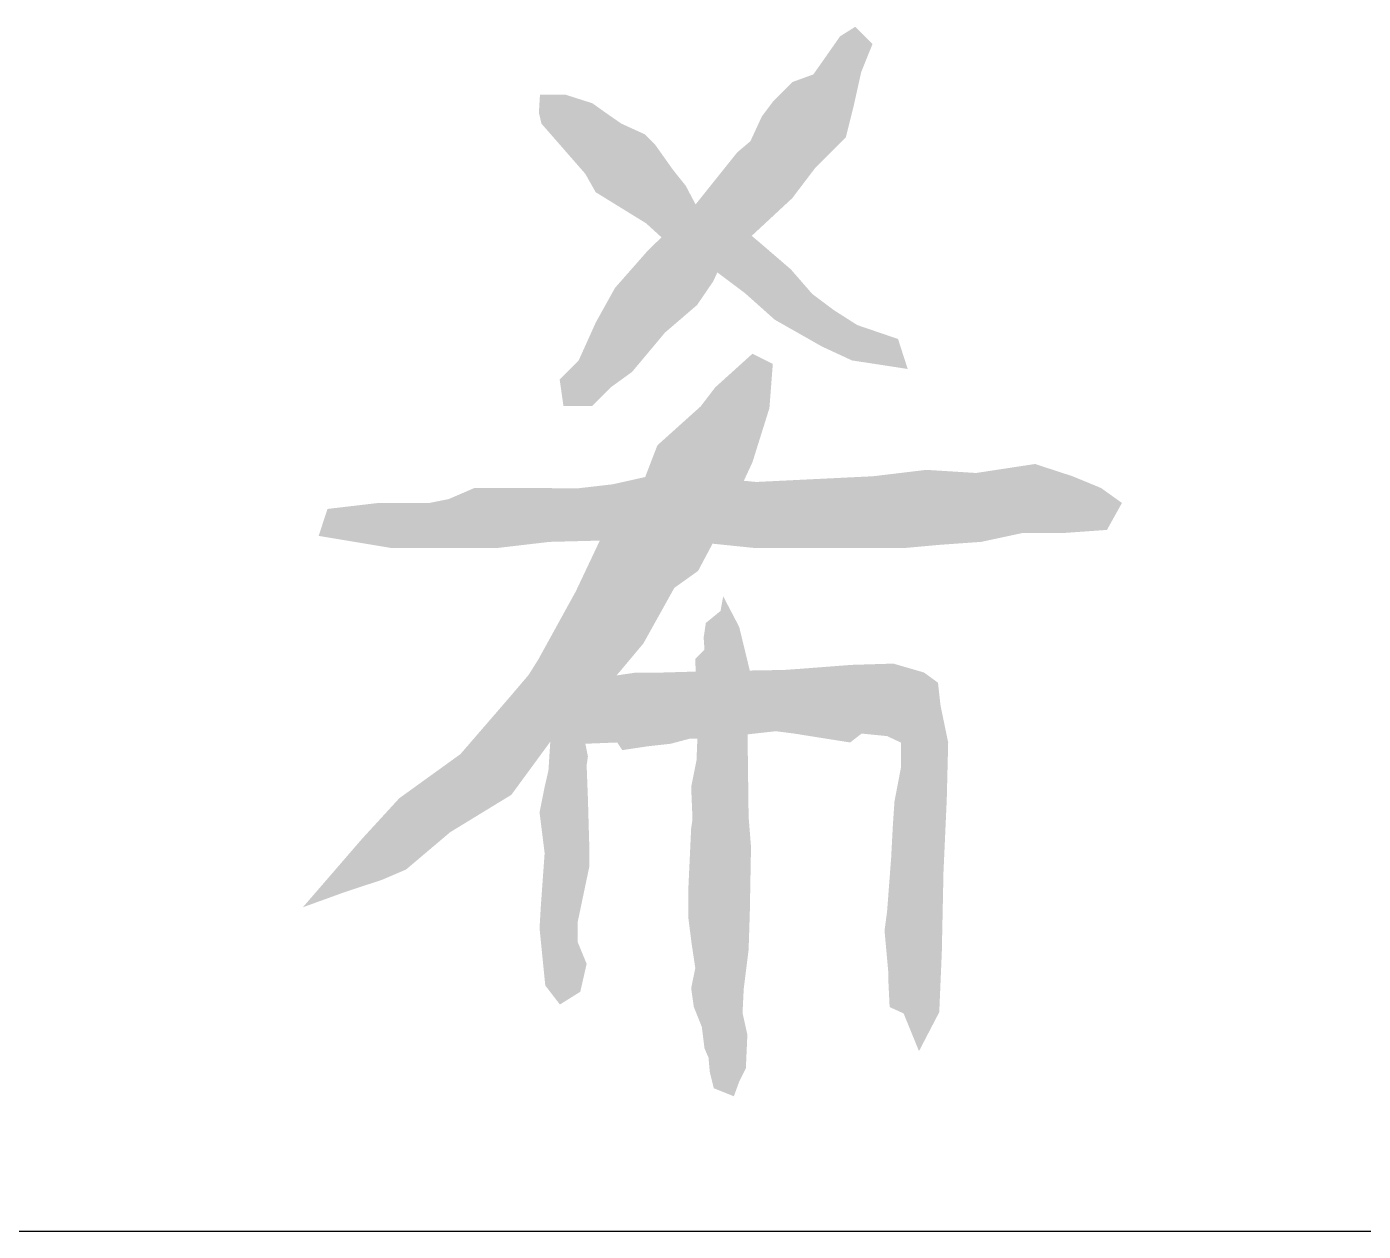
# Model space of a CAD drawing. Extents: x 5396719 to 5510122, y -514120 to -238224.
# Drawn here: x 5491609 to 5492275, y -355834 to -355234 of the extents above; entities that cross this region are included whole.
import ezdxf

# ---------------------------------------------------------------- set-up
doc = ezdxf.new("R2010")
doc.units = 0
doc.header["$LTSCALE"] = 1000
doc.header["$MEASUREMENT"] = 0
doc.layers.get('0').update_dxf_attribs({"linetype": 'CONTINUOUS'})
doc.layers.add('HATCH', color=8, linetype='CONTINUOUS')

msp = doc.modelspace()

# ---------------------------------------------------------------- hatches: boundary and pattern name
at = {"layer": 'HATCH'}
h = msp.add_hatch(color=0, dxfattribs=at)
h.paths.add_polyline_path([(5491989.63, -355355.18), (5491974.15, -355341.85), (5491970.16, -355338.5), (5491954.8, -355352.76), (5491953.03, -355356.69), (5491966.68, -355366.91), (5491981.62, -355380.24), (5492005.1, -355393.57), (5492020.04, -355400.5), (5492033.91, -355402.63), (5492047.78, -355404.76), (5492042.98, -355389.84), (5492022.7, -355382.91), (5492010.97, -355375.44), (5492000.3, -355367.44)])
h.paths.add_polyline_path([(5491970.16, -355338.5), (5491966.54, -355335.46), (5491957.51, -355329.63), (5491942.67, -355323.73), (5491942.22, -355322.86), (5491929.64, -355335.01), (5491925.26, -355339.24), (5491935.74, -355348.79), (5491951.67, -355355.67), (5491953.03, -355356.69), (5491954.8, -355352.76)])
h.paths.add_polyline_path([(5492001.8, -355304.65), (5492017, -355289.47), (5492020.8, -355274.29), (5492024.59, -355257.21), (5492030.29, -355242.97), (5492021.75, -355234.43), (5492014.15, -355239.18), (5492007.5, -355248.67), (5492000.85, -355258.16), (5491990.41, -355261.95), (5491980.92, -355271.44), (5491975.22, -355279.03), (5491969.52, -355291.37), (5491962.87, -355297.06), (5491951.48, -355311.29), (5491942.22, -355322.86), (5491942.67, -355323.73), (5491957.51, -355329.63), (5491966.54, -355335.46), (5491970.16, -355338.5), (5491979.02, -355330.27), (5491990.3, -355319.79)])
h.paths.add_polyline_path([(5491930.94, -355305.6), (5491921.87, -355292.81), (5491917.06, -355288.01), (5491905.33, -355282.68), (5491898.39, -355277.88), (5491890.92, -355272.55), (5491877.58, -355268.28), (5491864.78, -355268.28), (5491864.25, -355277.34), (5491865.55, -355282.71), (5491870.65, -355288.54), (5491877.85, -355296.78), (5491887.32, -355307.62), (5491892.52, -355316.8), (5491917.6, -355332.26), (5491925.26, -355339.24), (5491929.64, -355335.01), (5491942.22, -355322.86), (5491937.34, -355313.6)])
h.paths.add_polyline_path([(5491951.04, -355361.11), (5491953.03, -355356.69), (5491951.67, -355355.67), (5491935.74, -355348.79), (5491925.26, -355339.24), (5491918.57, -355345.71), (5491902.1, -355364.43), (5491892.61, -355381.51), (5491884.06, -355400.48), (5491874.57, -355409.97), (5491876.47, -355423.25), (5491890.71, -355423.25), (5491900.2, -355413.77), (5491910.65, -355406.18), (5491927, -355386.64), (5491942.93, -355372.97)])
h.paths.add_polyline_path([(5491978.97, -355424.19), (5491980.66, -355402.23), (5491970.52, -355397.17), (5491952.03, -355413.87), (5491944.76, -355423.37), (5491923.2, -355442.76), (5491917.13, -355458.54), (5491926.16, -355456.52), (5491966.23, -355460.4), (5491970.52, -355451.21)])
h.paths.add_polyline_path([(5491966.23, -355460.4), (5491926.16, -355456.52), (5491917.13, -355458.54), (5491916.24, -355460.86), (5491894.56, -355490.17), (5491927.66, -355489.32), (5491950.66, -355491.7), (5491958.74, -355476.46)])
h.paths.add_polyline_path([(5492154.41, -355471.43), (5492143.97, -355463.98), (5492129.81, -355458.14), (5492111.15, -355452.05), (5492081.84, -355456.52), (5492057.11, -355454.96), (5492030.62, -355458.14), (5491972.41, -355460.99), (5491966.23, -355460.4), (5491958.74, -355476.46), (5491950.66, -355491.7), (5491970.92, -355493.79), (5492009.71, -355493.79), (5492047, -355493.79), (5492063.41, -355492.3), (5492084.3, -355490.81), (5492105.18, -355486.34), (5492126.07, -355486.34), (5492146.95, -355484.85)])
h.paths.add_polyline_path([(5491916.24, -355460.86), (5491917.13, -355458.54), (5491900.95, -355462.16), (5491883.56, -355464.16), (5491856.05, -355463.98), (5491841.13, -355463.98), (5491832.18, -355463.98), (5491819.36, -355469.51), (5491809.8, -355471.43), (5491784.44, -355471.43), (5491759.08, -355474.41), (5491754.61, -355487.83), (5491790.41, -355493.79), (5491844.11, -355493.79), (5491869.48, -355490.81), (5491894.56, -355490.17)])
h.paths.add_polyline_path([(5491931.65, -355513.69), (5491943.48, -355505.24), (5491950.66, -355491.7), (5491927.66, -355489.32), (5491894.56, -355490.17), (5491882.64, -355515.38), (5491864.05, -355549.15), (5491859.2, -355556.93), (5491849.69, -355568.1), (5491825.19, -355596.44), (5491794.77, -355618.39), (5491776.18, -355638.65), (5491746.77, -355672.67), (5491766.04, -355665.67), (5491786.32, -355658.92), (5491798.15, -355653.85), (5491820.11, -355635.28), (5491850.53, -355616.7), (5491870.93, -355588.88), (5491901.23, -355559.28), (5491916.23, -355541.38)])
h.paths.add_polyline_path([(5491969.2, -355554.84), (5491948.19, -355555.19), (5491942.31, -355555.36), (5491942.68, -355563), (5491943.19, -355573.66), (5491942.68, -355583.57), (5491943.12, -355588.74), (5491954.53, -355588.11), (5491960.23, -355587.47), (5491968.09, -355586.6), (5491968, -355580.01)])
h.paths.add_polyline_path([(5491963.93, -355533.14), (5491955.96, -355517.88), (5491954.63, -355525.18), (5491947.33, -355531.15), (5491946.24, -355538.44), (5491946.66, -355544.43), (5491942.01, -355549.07), (5491942.31, -355555.36), (5491948.19, -355555.19), (5491969.2, -355554.84)])
h.paths.add_polyline_path([(5491942.68, -355563), (5491942.31, -355555.36), (5491926.02, -355555.82), (5491912.72, -355555.82), (5491902.93, -355557.26), (5491901.23, -355559.28), (5491870.93, -355588.88), (5491869.92, -355590.26), (5491869, -355604.57), (5491867.1, -355612.8), (5491864.57, -355625.46), (5491867.1, -355645.71), (5491865.2, -355672.3), (5491864.57, -355683.06), (5491866.47, -355702.05), (5491867.42, -355711.58), (5491874.71, -355721.05), (5491884.84, -355714.72), (5491888.01, -355700.79), (5491883.57, -355690.03), (5491883.57, -355679.9), (5491889.28, -355652.68), (5491889.28, -355640.65), (5491888.64, -355618.49), (5491888.01, -355602.03), (5491888.64, -355597.6), (5491887.38, -355591.27), (5491903.21, -355590.64), (5491905.75, -355594.44), (5491918.42, -355592.54), (5491929.82, -355591.27), (5491939.32, -355588.74), (5491943.12, -355588.74), (5491942.68, -355583.57), (5491943.19, -355573.66)])
h.paths.add_polyline_path([(5492062.86, -355560.89), (5492055.89, -355555.82), (5492040.69, -355551.39), (5492019.78, -355552.02), (5491995.07, -355553.92), (5491986.2, -355554.55), (5491969.2, -355554.84), (5491968, -355580.01), (5491968.09, -355586.6), (5491982.2, -355585.03), (5491991.27, -355586.21), (5492019.15, -355590.64), (5492024.85, -355586.21), (5492037.52, -355587.47), (5492044.46, -355590.71), (5492044.46, -355602.89), (5492041.21, -355619.95), (5492040.39, -355632.14), (5492039.58, -355647.58), (5492037.52, -355674.83), (5492036.25, -355684.33), (5492038.15, -355705.22), (5492038.15, -355709.02), (5492038.79, -355722.31), (5492045.75, -355725.48), (5492053.4, -355744.25), (5492063.49, -355724.84), (5492064.76, -355695.09), (5492065.6, -355654.89), (5492067.22, -355619.14), (5492067.93, -355590.64), (5492064.13, -355572.28)])
h.paths.add_polyline_path([(5491968.09, -355586.6), (5491960.23, -355587.47), (5491954.53, -355588.11), (5491943.12, -355588.74), (5491942.68, -355599.5), (5491940.02, -355612.77), (5491940.69, -355628.7), (5491940.02, -355633.34), (5491938.69, -355661.87), (5491938.69, -355678.46), (5491940.27, -355690.87), (5491942.08, -355702.92), (5491940.02, -355712.97), (5491941.35, -355722.26), (5491945.33, -355732.21), (5491946.66, -355742.83), (5491948.65, -355747.47), (5491949.32, -355754.77), (5491951.31, -355762.73), (5491961.27, -355766.71), (5491963.93, -355759.42), (5491967.25, -355752.78), (5491968, -355736.06), (5491965.59, -355725.22), (5491966.19, -355713.17), (5491968.61, -355693.88), (5491969.21, -355675.21), (5491969.81, -355642.67), (5491968.61, -355627.61)])

# ---------------------------------------------------------------- linework, layer by layer
msp.add_line((5489183.98, -355833.89), (5494683.98, -355833.89))

doc.saveas('drawing.dxf')
